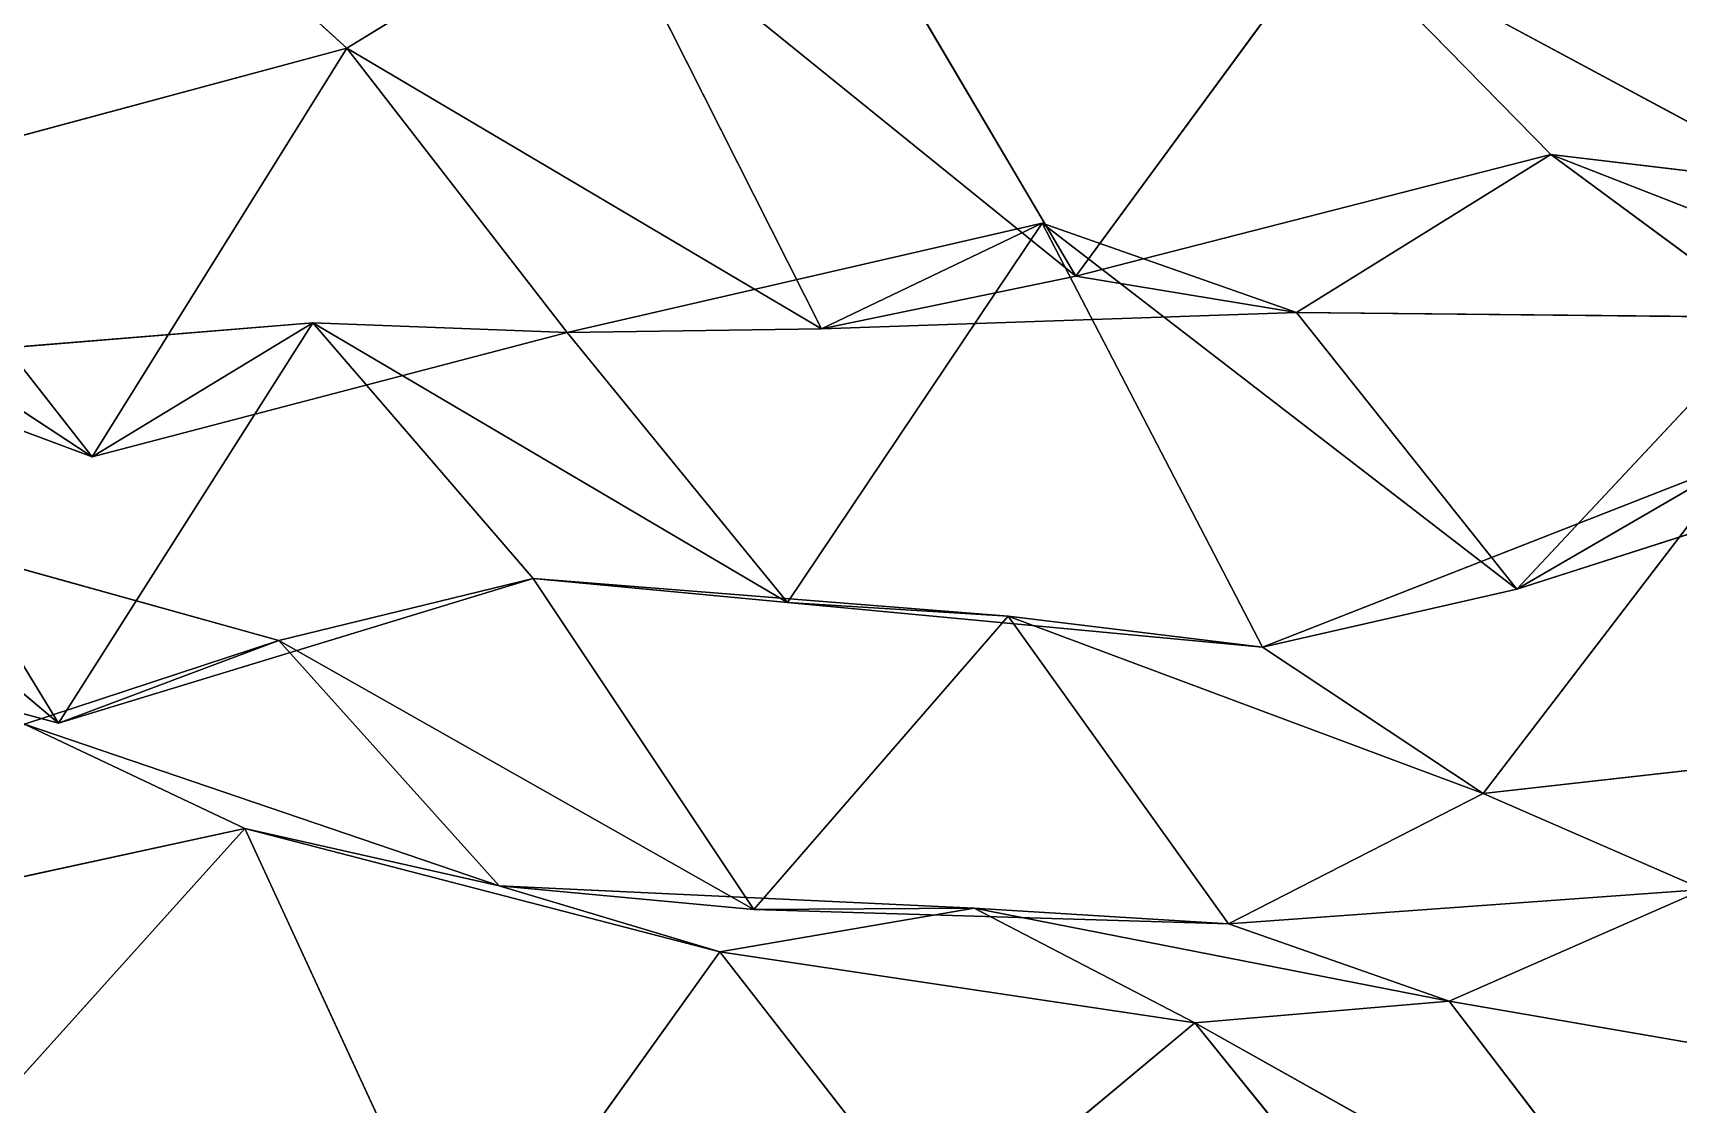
# Model space of a CAD drawing. Header units: metres. Extents: x -3703 to 431, y -1555 to 134.
# Drawn here: x -1288.4 to -1201.7, y -588 to -531.5 of the extents above; entities that cross this region are included whole.
import ezdxf

# ---------------------------------------------------------------- set-up
doc = ezdxf.new("R2010")
doc.units = ezdxf.units.M

msp = doc.modelspace()

# ---------------------------------------------------------------- linework, layer by layer
for p, q in [((-1283.503, -521.73816, -3292.7722), (-1271.8755, -532.35046, -3330.7258)), ((-1271.8755, -532.35046, -3330.7258), (-1283.503, -521.73816, -3292.7722)), ((-1258.4591, -524.1299, -3305.0688), (-1271.8755, -532.35046, -3330.7258)), ((-1271.8755, -532.35046, -3330.7258), (-1258.4591, -524.1299, -3305.0688)), ((-1233.4152, -544.36523, -3313.3752), (-1258.4591, -524.1299, -3305.0688)), ((-1258.4591, -524.1299, -3305.0688), (-1246.8315, -547.1384, -3340.2505)), ((-1246.8315, -547.1384, -3340.2505), (-1258.4591, -524.1299, -3305.0688)), ((-1258.4591, -524.1299, -3305.0688), (-1233.4152, -544.36523, -3313.3752)), ((-1245.0427, -524.6803, -3277.4502), (-1233.4152, -544.36523, -3313.3752)), ((-1233.4152, -544.36523, -3313.3752), (-1245.0427, -524.6803, -3277.4502)), ((-1219.9988, -526.0958, -3289.9648), (-1233.4152, -544.36523, -3313.3752)), ((-1233.4152, -544.36523, -3313.3752), (-1219.9988, -526.0958, -3289.9648)), ((-1194.9548, -539.5449, -3299.7886), (-1219.9988, -526.0958, -3289.9648)), ((-1219.9988, -526.0958, -3289.9648), (-1208.3712, -537.9562, -3327.6396)), ((-1208.3712, -537.9562, -3327.6396), (-1219.9988, -526.0958, -3289.9648)), ((-1219.9988, -526.0958, -3289.9648), (-1194.9548, -539.5449, -3299.7886)), ((-1271.8755, -532.35046, -3330.7258), (-1296.9194, -539.08655, -3316.3884)), ((-1296.9194, -539.08655, -3316.3884), (-1271.8755, -532.35046, -3330.7258)), ((-1271.8755, -532.35046, -3330.7258), (-1285.2919, -553.897, -3353.4036)), ((-1285.2919, -553.897, -3353.4036), (-1271.8755, -532.35046, -3330.7258)), ((-1246.8315, -547.1384, -3340.2505), (-1271.8755, -532.35046, -3330.7258)), ((-1271.8755, -532.35046, -3330.7258), (-1260.2479, -547.3406, -3367.701)), ((-1260.2479, -547.3406, -3367.701), (-1271.8755, -532.35046, -3330.7258)), ((-1271.8755, -532.35046, -3330.7258), (-1246.8315, -547.1384, -3340.2505)), ((-1285.2919, -553.897, -3353.4036), (-1310.3358, -537.4684, -3344.2458)), ((-1310.3358, -537.4684, -3344.2458), (-1285.2919, -553.897, -3353.4036)), ((-1208.3712, -537.9562, -3327.6396), (-1233.4152, -544.36523, -3313.3752)), ((-1233.4152, -544.36523, -3313.3752), (-1208.3712, -537.9562, -3327.6396)), ((-1208.3712, -537.9562, -3327.6396), (-1221.7876, -546.27783, -3353.2742)), ((-1221.7876, -546.27783, -3353.2742), (-1208.3712, -537.9562, -3327.6396)), ((-1194.9548, -539.5449, -3299.7886), (-1208.3712, -537.9562, -3327.6396)), ((-1183.3273, -547.7245, -3338.2864), (-1208.3712, -537.9562, -3327.6396)), ((-1208.3712, -537.9562, -3327.6396), (-1194.9548, -539.5449, -3299.7886)), ((-1208.3712, -537.9562, -3327.6396), (-1196.7437, -546.5382, -3366.047)), ((-1196.7437, -546.5382, -3366.047), (-1208.3712, -537.9562, -3327.6396)), ((-1208.3712, -537.9562, -3327.6396), (-1183.3273, -547.7245, -3338.2864)), ((-1296.9194, -539.08655, -3316.3884), (-1285.2919, -553.897, -3353.4036)), ((-1285.2919, -553.897, -3353.4036), (-1296.9194, -539.08655, -3316.3884)), ((-1235.204, -541.5752, -3381.8213), (-1260.2479, -547.3406, -3367.701)), ((-1260.2479, -547.3406, -3367.701), (-1235.204, -541.5752, -3381.8213)), ((-1235.204, -541.5752, -3381.8213), (-1248.6204, -561.5731, -3404.845)), ((-1248.6204, -561.5731, -3404.845), (-1235.204, -541.5752, -3381.8213)), ((-1246.8315, -547.1384, -3340.2505), (-1235.204, -541.5752, -3381.8213)), ((-1235.204, -541.5752, -3381.8213), (-1246.8315, -547.1384, -3340.2505)), ((-1221.7876, -546.27783, -3353.2742), (-1235.204, -541.5752, -3381.8213)), ((-1210.16, -560.87, -3390.338), (-1235.204, -541.5752, -3381.8213)), ((-1235.204, -541.5752, -3381.8213), (-1221.7876, -546.27783, -3353.2742)), ((-1235.204, -541.5752, -3381.8213), (-1223.5764, -563.9282, -3417.1494)), ((-1223.5764, -563.9282, -3417.1494), (-1235.204, -541.5752, -3381.8213)), ((-1235.204, -541.5752, -3381.8213), (-1210.16, -560.87, -3390.338)), ((-1233.4152, -544.36523, -3313.3752), (-1246.8315, -547.1384, -3340.2505)), ((-1246.8315, -547.1384, -3340.2505), (-1233.4152, -544.36523, -3313.3752)), ((-1233.4152, -544.36523, -3313.3752), (-1221.7876, -546.27783, -3353.2742)), ((-1221.7876, -546.27783, -3353.2742), (-1233.4152, -544.36523, -3313.3752)), ((-1221.7876, -546.27783, -3353.2742), (-1246.8315, -547.1384, -3340.2505)), ((-1246.8315, -547.1384, -3340.2505), (-1221.7876, -546.27783, -3353.2742)), ((-1196.7437, -546.5382, -3366.047), (-1221.7876, -546.27783, -3353.2742)), ((-1221.7876, -546.27783, -3353.2742), (-1210.16, -560.87, -3390.338)), ((-1210.16, -560.87, -3390.338), (-1221.7876, -546.27783, -3353.2742)), ((-1221.7876, -546.27783, -3353.2742), (-1196.7437, -546.5382, -3366.047)), ((-1196.7437, -546.5382, -3366.047), (-1210.16, -560.87, -3390.338)), ((-1210.16, -560.87, -3390.338), (-1196.7437, -546.5382, -3366.047)), ((-1273.6643, -546.82495, -3395.3115), (-1298.7083, -548.8779, -3382.0212)), ((-1298.7083, -548.8779, -3382.0212), (-1273.6643, -546.82495, -3395.3115)), ((-1273.6643, -546.82495, -3395.3115), (-1287.0808, -567.9364, -3418.0862)), ((-1287.0808, -567.9364, -3418.0862), (-1273.6643, -546.82495, -3395.3115)), ((-1285.2919, -553.897, -3353.4036), (-1273.6643, -546.82495, -3395.3115)), ((-1273.6643, -546.82495, -3395.3115), (-1285.2919, -553.897, -3353.4036)), ((-1260.2479, -547.3406, -3367.701), (-1285.2919, -553.897, -3353.4036)), ((-1285.2919, -553.897, -3353.4036), (-1260.2479, -547.3406, -3367.701)), ((-1260.2479, -547.3406, -3367.701), (-1273.6643, -546.82495, -3395.3115)), ((-1248.6204, -561.5731, -3404.845), (-1273.6643, -546.82495, -3395.3115)), ((-1273.6643, -546.82495, -3395.3115), (-1260.2479, -547.3406, -3367.701)), ((-1273.6643, -546.82495, -3395.3115), (-1262.0369, -560.3096, -3432.6228)), ((-1262.0369, -560.3096, -3432.6228), (-1273.6643, -546.82495, -3395.3115)), ((-1273.6643, -546.82495, -3395.3115), (-1248.6204, -561.5731, -3404.845)), ((-1246.8315, -547.1384, -3340.2505), (-1260.2479, -547.3406, -3367.701)), ((-1260.2479, -547.3406, -3367.701), (-1246.8315, -547.1384, -3340.2505)), ((-1260.2479, -547.3406, -3367.701), (-1248.6204, -561.5731, -3404.845)), ((-1248.6204, -561.5731, -3404.845), (-1260.2479, -547.3406, -3367.701)), ((-1285.2919, -553.897, -3353.4036), (-1298.7083, -548.8779, -3382.0212)), ((-1298.7083, -548.8779, -3382.0212), (-1285.2919, -553.897, -3353.4036)), ((-1298.7083, -548.8779, -3382.0212), (-1287.0808, -567.9364, -3418.0862)), ((-1287.0808, -567.9364, -3418.0862), (-1298.7083, -548.8779, -3382.0212)), ((-1185.1161, -552.8374, -3404.9653), (-1210.16, -560.87, -3390.338)), ((-1210.16, -560.87, -3390.338), (-1185.1161, -552.8374, -3404.9653)), ((-1198.5325, -554.1177, -3432.1743), (-1223.5764, -563.9282, -3417.1494)), ((-1223.5764, -563.9282, -3417.1494), (-1198.5325, -554.1177, -3432.1743)), ((-1198.5325, -554.1177, -3432.1743), (-1211.949, -571.64417, -3455.7507)), ((-1211.949, -571.64417, -3455.7507), (-1198.5325, -554.1177, -3432.1743)), ((-1210.16, -560.87, -3390.338), (-1198.5325, -554.1177, -3432.1743)), ((-1198.5325, -554.1177, -3432.1743), (-1210.16, -560.87, -3390.338)), ((-1287.0808, -567.9364, -3418.0862), (-1300.4972, -556.6101, -3448.1143)), ((-1275.4532, -563.58093, -3459.387), (-1300.4972, -556.6101, -3448.1143)), ((-1300.4972, -556.6101, -3448.1143), (-1287.0808, -567.9364, -3418.0862)), ((-1300.4972, -556.6101, -3448.1143), (-1275.4532, -563.58093, -3459.387)), ((-1262.0369, -560.3096, -3432.6228), (-1287.0808, -567.9364, -3418.0862)), ((-1287.0808, -567.9364, -3418.0862), (-1262.0369, -560.3096, -3432.6228)), ((-1262.0369, -560.3096, -3432.6228), (-1275.4532, -563.58093, -3459.387)), ((-1275.4532, -563.58093, -3459.387), (-1262.0369, -560.3096, -3432.6228)), ((-1248.6204, -561.5731, -3404.845), (-1262.0369, -560.3096, -3432.6228)), ((-1236.9929, -562.292, -3445.0107), (-1262.0369, -560.3096, -3432.6228)), ((-1262.0369, -560.3096, -3432.6228), (-1248.6204, -561.5731, -3404.845)), ((-1262.0369, -560.3096, -3432.6228), (-1250.4093, -577.7611, -3469.0474)), ((-1250.4093, -577.7611, -3469.0474), (-1262.0369, -560.3096, -3432.6228)), ((-1262.0369, -560.3096, -3432.6228), (-1236.9929, -562.292, -3445.0107)), ((-1287.0808, -567.9364, -3418.0862), (-1312.1248, -561.18494, -3406.7646)), ((-1312.1248, -561.18494, -3406.7646), (-1287.0808, -567.9364, -3418.0862)), ((-1210.16, -560.87, -3390.338), (-1223.5764, -563.9282, -3417.1494)), ((-1223.5764, -563.9282, -3417.1494), (-1210.16, -560.87, -3390.338)), ((-1223.5764, -563.9282, -3417.1494), (-1248.6204, -561.5731, -3404.845)), ((-1248.6204, -561.5731, -3404.845), (-1236.9929, -562.292, -3445.0107)), ((-1236.9929, -562.292, -3445.0107), (-1248.6204, -561.5731, -3404.845)), ((-1248.6204, -561.5731, -3404.845), (-1223.5764, -563.9282, -3417.1494)), ((-1236.9929, -562.292, -3445.0107), (-1250.4093, -577.7611, -3469.0474)), ((-1250.4093, -577.7611, -3469.0474), (-1236.9929, -562.292, -3445.0107)), ((-1223.5764, -563.9282, -3417.1494), (-1236.9929, -562.292, -3445.0107)), ((-1211.949, -571.64417, -3455.7507), (-1236.9929, -562.292, -3445.0107)), ((-1236.9929, -562.292, -3445.0107), (-1223.5764, -563.9282, -3417.1494)), ((-1236.9929, -562.292, -3445.0107), (-1225.3654, -578.5077, -3481.7117)), ((-1225.3654, -578.5077, -3481.7117), (-1236.9929, -562.292, -3445.0107)), ((-1236.9929, -562.292, -3445.0107), (-1211.949, -571.64417, -3455.7507)), ((-1275.4532, -563.58093, -3459.387), (-1288.8696, -567.99316, -3485.8955)), ((-1288.8696, -567.99316, -3485.8955), (-1275.4532, -563.58093, -3459.387)), ((-1287.0808, -567.9364, -3418.0862), (-1275.4532, -563.58093, -3459.387)), ((-1275.4532, -563.58093, -3459.387), (-1287.0808, -567.9364, -3418.0862)), ((-1250.4093, -577.7611, -3469.0474), (-1275.4532, -563.58093, -3459.387)), ((-1275.4532, -563.58093, -3459.387), (-1263.8257, -576.5167, -3496.8208)), ((-1263.8257, -576.5167, -3496.8208), (-1275.4532, -563.58093, -3459.387)), ((-1275.4532, -563.58093, -3459.387), (-1250.4093, -577.7611, -3469.0474)), ((-1223.5764, -563.9282, -3417.1494), (-1211.949, -571.64417, -3455.7507)), ((-1211.949, -571.64417, -3455.7507), (-1223.5764, -563.9282, -3417.1494)), ((-1263.8257, -576.5167, -3496.8208), (-1288.8696, -567.99316, -3485.8955)), ((-1288.8696, -567.99316, -3485.8955), (-1277.2421, -573.48145, -3524.995)), ((-1277.2421, -573.48145, -3524.995), (-1288.8696, -567.99316, -3485.8955)), ((-1288.8696, -567.99316, -3485.8955), (-1263.8257, -576.5167, -3496.8208)), ((-1186.9049, -568.829, -3469.2114), (-1211.949, -571.64417, -3455.7507)), ((-1211.949, -571.64417, -3455.7507), (-1186.9049, -568.829, -3469.2114)), ((-1211.949, -571.64417, -3455.7507), (-1225.3654, -578.5077, -3481.7117)), ((-1225.3654, -578.5077, -3481.7117), (-1211.949, -571.64417, -3455.7507)), ((-1211.949, -571.64417, -3455.7507), (-1200.3214, -576.71277, -3494.944)), ((-1200.3214, -576.71277, -3494.944), (-1211.949, -571.64417, -3455.7507)), ((-1277.2421, -573.48145, -3524.995), (-1302.286, -578.9359, -3510.9443)), ((-1302.286, -578.9359, -3510.9443), (-1277.2421, -573.48145, -3524.995)), ((-1277.2421, -573.48145, -3524.995), (-1290.6586, -588.3811, -3549.159)), ((-1290.6586, -588.3811, -3549.159), (-1277.2421, -573.48145, -3524.995)), ((-1263.8257, -576.5167, -3496.8208), (-1277.2421, -573.48145, -3524.995)), ((-1252.1981, -579.9933, -3536.3704), (-1277.2421, -573.48145, -3524.995)), ((-1277.2421, -573.48145, -3524.995), (-1263.8257, -576.5167, -3496.8208)), ((-1277.2421, -573.48145, -3524.995), (-1265.6146, -598.693, -3559.6843)), ((-1265.6146, -598.693, -3559.6843), (-1277.2421, -573.48145, -3524.995)), ((-1277.2421, -573.48145, -3524.995), (-1252.1981, -579.9933, -3536.3704)), ((-1250.4093, -577.7611, -3469.0474), (-1263.8257, -576.5167, -3496.8208)), ((-1238.7817, -577.68555, -3509.3909), (-1263.8257, -576.5167, -3496.8208)), ((-1263.8257, -576.5167, -3496.8208), (-1250.4093, -577.7611, -3469.0474)), ((-1263.8257, -576.5167, -3496.8208), (-1252.1981, -579.9933, -3536.3704)), ((-1252.1981, -579.9933, -3536.3704), (-1263.8257, -576.5167, -3496.8208)), ((-1263.8257, -576.5167, -3496.8208), (-1238.7817, -577.68555, -3509.3909)), ((-1200.3214, -576.71277, -3494.944), (-1225.3654, -578.5077, -3481.7117)), ((-1225.3654, -578.5077, -3481.7117), (-1200.3214, -576.71277, -3494.944)), ((-1200.3214, -576.71277, -3494.944), (-1213.7377, -582.5885, -3521.1257)), ((-1213.7377, -582.5885, -3521.1257), (-1200.3214, -576.71277, -3494.944)), ((-1238.7817, -577.68555, -3509.3909), (-1252.1981, -579.9933, -3536.3704)), ((-1252.1981, -579.9933, -3536.3704), (-1238.7817, -577.68555, -3509.3909)), ((-1250.4093, -577.7611, -3469.0474), (-1238.7817, -577.68555, -3509.3909)), ((-1238.7817, -577.68555, -3509.3909), (-1250.4093, -577.7611, -3469.0474)), ((-1225.3654, -578.5077, -3481.7117), (-1250.4093, -577.7611, -3469.0474)), ((-1250.4093, -577.7611, -3469.0474), (-1225.3654, -578.5077, -3481.7117)), ((-1225.3654, -578.5077, -3481.7117), (-1238.7817, -577.68555, -3509.3909)), ((-1213.7377, -582.5885, -3521.1257), (-1238.7817, -577.68555, -3509.3909)), ((-1238.7817, -577.68555, -3509.3909), (-1225.3654, -578.5077, -3481.7117)), ((-1238.7817, -577.68555, -3509.3909), (-1227.1542, -583.7406, -3548.3635)), ((-1227.1542, -583.7406, -3548.3635), (-1238.7817, -577.68555, -3509.3909)), ((-1238.7817, -577.68555, -3509.3909), (-1213.7377, -582.5885, -3521.1257)), ((-1225.3654, -578.5077, -3481.7117), (-1213.7377, -582.5885, -3521.1257)), ((-1213.7377, -582.5885, -3521.1257), (-1225.3654, -578.5077, -3481.7117)), ((-1252.1981, -579.9933, -3536.3704), (-1265.6146, -598.693, -3559.6843)), ((-1265.6146, -598.693, -3559.6843), (-1252.1981, -579.9933, -3536.3704)), ((-1227.1542, -583.7406, -3548.3635), (-1252.1981, -579.9933, -3536.3704)), ((-1252.1981, -579.9933, -3536.3704), (-1240.5707, -594.91003, -3573.3613)), ((-1240.5707, -594.91003, -3573.3613), (-1252.1981, -579.9933, -3536.3704)), ((-1252.1981, -579.9933, -3536.3704), (-1227.1542, -583.7406, -3548.3635)), ((-1213.7377, -582.5885, -3521.1257), (-1227.1542, -583.7406, -3548.3635)), ((-1227.1542, -583.7406, -3548.3635), (-1213.7377, -582.5885, -3521.1257)), ((-1188.6937, -586.91345, -3532.9897), (-1213.7377, -582.5885, -3521.1257)), ((-1213.7377, -582.5885, -3521.1257), (-1202.1101, -597.7628, -3558.0593)), ((-1202.1101, -597.7628, -3558.0593), (-1213.7377, -582.5885, -3521.1257)), ((-1213.7377, -582.5885, -3521.1257), (-1188.6937, -586.91345, -3532.9897)), ((-1227.1542, -583.7406, -3548.3635), (-1240.5707, -594.91003, -3573.3613)), ((-1240.5707, -594.91003, -3573.3613), (-1227.1542, -583.7406, -3548.3635)), ((-1202.1101, -597.7628, -3558.0593), (-1227.1542, -583.7406, -3548.3635)), ((-1227.1542, -583.7406, -3548.3635), (-1215.5266, -598.09973, -3585.4792)), ((-1215.5266, -598.09973, -3585.4792), (-1227.1542, -583.7406, -3548.3635)), ((-1227.1542, -583.7406, -3548.3635), (-1202.1101, -597.7628, -3558.0593))]:
    msp.add_line(p, q)
for points in [[(-1296.9194, -539.08655, -3316.3884), (-1308.547, -519.5427, -3280.4321), (-1283.503, -521.73816, -3292.7722), (-1283.5029, -521.73804, -3292.7722)], [(-1206.5823, -520.18225, -3263.7917), (-1194.9548, -539.5449, -3299.7886), (-1219.9988, -526.0958, -3289.9648), (-1219.9987, -526.0957, -3289.9648)], [(-1193.1659, -527.63477, -3234.6296), (-1181.5383, -537.0779, -3272.845), (-1206.5823, -520.18225, -3263.7917), (-1206.5822, -520.1821, -3263.7917)], [(-1194.9548, -539.5449, -3299.7886), (-1206.5823, -520.18225, -3263.7917), (-1181.5383, -537.0779, -3272.845), (-1181.5382, -537.07776, -3272.845)], [(-1283.503, -521.73816, -3292.7722), (-1271.8755, -532.35046, -3330.7258), (-1296.9194, -539.08655, -3316.3884), (-1296.9193, -539.0864, -3316.3884)], [(-1271.8755, -532.35046, -3330.7258), (-1283.503, -521.73816, -3292.7722), (-1258.4591, -524.1299, -3305.0688), (-1258.459, -524.12976, -3305.0688)], [(-1258.4591, -524.1299, -3305.0688), (-1246.8315, -547.1384, -3340.2505), (-1271.8755, -532.35046, -3330.7258), (-1271.8754, -532.35034, -3330.7258)], [(-1245.0427, -524.6803, -3277.4502), (-1233.4152, -544.36523, -3313.3752), (-1258.4591, -524.1299, -3305.0688), (-1258.459, -524.12976, -3305.0688)], [(-1246.8315, -547.1384, -3340.2505), (-1258.4591, -524.1299, -3305.0688), (-1233.4152, -544.36523, -3313.3752), (-1233.415, -544.3651, -3313.3752)], [(-1233.4152, -544.36523, -3313.3752), (-1245.0427, -524.6803, -3277.4502), (-1219.9988, -526.0958, -3289.9648), (-1219.9987, -526.0957, -3289.9648)], [(-1219.9988, -526.0958, -3289.9648), (-1208.3712, -537.9562, -3327.6396), (-1233.4152, -544.36523, -3313.3752), (-1233.415, -544.3651, -3313.3752)], [(-1208.3712, -537.9562, -3327.6396), (-1219.9988, -526.0958, -3289.9648), (-1194.9548, -539.5449, -3299.7886), (-1194.9547, -539.5448, -3299.7886)], [(-1285.2919, -553.897, -3353.4036), (-1296.9194, -539.08655, -3316.3884), (-1271.8755, -532.35046, -3330.7258), (-1271.8754, -532.35034, -3330.7258)], [(-1271.8755, -532.35046, -3330.7258), (-1260.2479, -547.3406, -3367.701), (-1285.2919, -553.897, -3353.4036), (-1285.2917, -553.89685, -3353.4036)], [(-1260.2479, -547.3406, -3367.701), (-1271.8755, -532.35046, -3330.7258), (-1246.8315, -547.1384, -3340.2505), (-1246.8314, -547.1383, -3340.2505)], [(-1296.9194, -539.08655, -3316.3884), (-1285.2919, -553.897, -3353.4036), (-1310.3358, -537.4684, -3344.2458), (-1310.3357, -537.46826, -3344.2458)], [(-1298.7083, -548.8779, -3382.0212), (-1310.3358, -537.4684, -3344.2458), (-1285.2919, -553.897, -3353.4036), (-1285.2917, -553.89685, -3353.4036)], [(-1221.7876, -546.27783, -3353.2742), (-1233.4152, -544.36523, -3313.3752), (-1208.3712, -537.9562, -3327.6396), (-1208.3711, -537.95605, -3327.6396)], [(-1208.3712, -537.9562, -3327.6396), (-1196.7437, -546.5382, -3366.047), (-1221.7876, -546.27783, -3353.2742), (-1221.7875, -546.2777, -3353.2742)], [(-1194.9548, -539.5449, -3299.7886), (-1183.3273, -547.7245, -3338.2864), (-1208.3712, -537.9562, -3327.6396), (-1208.3711, -537.95605, -3327.6396)], [(-1196.7437, -546.5382, -3366.047), (-1208.3712, -537.9562, -3327.6396), (-1183.3273, -547.7245, -3338.2864), (-1183.3271, -547.72437, -3338.2864)], [(-1248.6204, -561.5731, -3404.845), (-1260.2479, -547.3406, -3367.701), (-1235.204, -541.5752, -3381.8213), (-1235.2039, -541.5751, -3381.8213)], [(-1246.8315, -547.1384, -3340.2505), (-1235.204, -541.5752, -3381.8213), (-1260.2479, -547.3406, -3367.701), (-1260.2478, -547.34045, -3367.701)], [(-1235.204, -541.5752, -3381.8213), (-1223.5764, -563.9282, -3417.1494), (-1248.6204, -561.5731, -3404.845), (-1248.6202, -561.573, -3404.845)], [(-1235.204, -541.5752, -3381.8213), (-1246.8315, -547.1384, -3340.2505), (-1221.7876, -546.27783, -3353.2742), (-1221.7875, -546.2777, -3353.2742)], [(-1221.7876, -546.27783, -3353.2742), (-1210.16, -560.87, -3390.338), (-1235.204, -541.5752, -3381.8213), (-1235.2039, -541.5751, -3381.8213)], [(-1223.5764, -563.9282, -3417.1494), (-1235.204, -541.5752, -3381.8213), (-1210.16, -560.87, -3390.338), (-1210.1599, -560.8699, -3390.338)], [(-1233.4152, -544.36523, -3313.3752), (-1221.7876, -546.27783, -3353.2742), (-1246.8315, -547.1384, -3340.2505), (-1246.8314, -547.1383, -3340.2505)], [(-1210.16, -560.87, -3390.338), (-1221.7876, -546.27783, -3353.2742), (-1196.7437, -546.5382, -3366.047), (-1196.7435, -546.5381, -3366.047)], [(-1196.7437, -546.5382, -3366.047), (-1185.1161, -552.8374, -3404.9653), (-1210.16, -560.87, -3390.338), (-1210.1599, -560.8699, -3390.338)], [(-1287.0808, -567.9364, -3418.0862), (-1298.7083, -548.8779, -3382.0212), (-1273.6643, -546.82495, -3395.3115), (-1273.6642, -546.8248, -3395.3115)], [(-1285.2919, -553.897, -3353.4036), (-1273.6643, -546.82495, -3395.3115), (-1298.7083, -548.8779, -3382.0212), (-1298.7081, -548.8778, -3382.0212)], [(-1273.6643, -546.82495, -3395.3115), (-1262.0369, -560.3096, -3432.6228), (-1287.0808, -567.9364, -3418.0862), (-1287.0807, -567.9363, -3418.0862)], [(-1273.6643, -546.82495, -3395.3115), (-1285.2919, -553.897, -3353.4036), (-1260.2479, -547.3406, -3367.701), (-1260.2478, -547.34045, -3367.701)], [(-1260.2479, -547.3406, -3367.701), (-1248.6204, -561.5731, -3404.845), (-1273.6643, -546.82495, -3395.3115), (-1273.6642, -546.8248, -3395.3115)], [(-1262.0369, -560.3096, -3432.6228), (-1273.6643, -546.82495, -3395.3115), (-1248.6204, -561.5731, -3404.845), (-1248.6202, -561.573, -3404.845)], [(-1298.7083, -548.8779, -3382.0212), (-1287.0808, -567.9364, -3418.0862), (-1312.1248, -561.18494, -3406.7646), (-1312.1246, -561.1848, -3406.7646)], [(-1198.5325, -554.1177, -3432.1743), (-1210.16, -560.87, -3390.338), (-1185.1161, -552.8374, -3404.9653), (-1185.116, -552.8373, -3404.9653)], [(-1211.949, -571.64417, -3455.7507), (-1223.5764, -563.9282, -3417.1494), (-1198.5325, -554.1177, -3432.1743), (-1198.5323, -554.11755, -3432.1743)], [(-1210.16, -560.87, -3390.338), (-1198.5325, -554.1177, -3432.1743), (-1223.5764, -563.9282, -3417.1494), (-1223.5763, -563.9281, -3417.1494)], [(-1198.5325, -554.1177, -3432.1743), (-1186.9049, -568.829, -3469.2114), (-1211.949, -571.64417, -3455.7507), (-1211.9489, -571.64404, -3455.7507)], [(-1300.4972, -556.6101, -3448.1143), (-1312.1248, -561.18494, -3406.7646), (-1287.0808, -567.9364, -3418.0862), (-1287.0807, -567.9363, -3418.0862)], [(-1287.0808, -567.9364, -3418.0862), (-1275.4532, -563.58093, -3459.387), (-1300.4972, -556.6101, -3448.1143), (-1300.4971, -556.61, -3448.1143)], [(-1288.8696, -567.99316, -3485.8955), (-1300.4972, -556.6101, -3448.1143), (-1275.4532, -563.58093, -3459.387), (-1275.4531, -563.5808, -3459.387)], [(-1275.4532, -563.58093, -3459.387), (-1287.0808, -567.9364, -3418.0862), (-1262.0369, -560.3096, -3432.6228), (-1262.0367, -560.30945, -3432.6228)], [(-1262.0369, -560.3096, -3432.6228), (-1250.4093, -577.7611, -3469.0474), (-1275.4532, -563.58093, -3459.387), (-1275.4531, -563.5808, -3459.387)], [(-1248.6204, -561.5731, -3404.845), (-1236.9929, -562.292, -3445.0107), (-1262.0369, -560.3096, -3432.6228), (-1262.0367, -560.30945, -3432.6228)], [(-1250.4093, -577.7611, -3469.0474), (-1262.0369, -560.3096, -3432.6228), (-1236.9929, -562.292, -3445.0107), (-1236.9928, -562.2919, -3445.0107)], [(-1236.9929, -562.292, -3445.0107), (-1248.6204, -561.5731, -3404.845), (-1223.5764, -563.9282, -3417.1494), (-1223.5763, -563.9281, -3417.1494)], [(-1236.9929, -562.292, -3445.0107), (-1225.3654, -578.5077, -3481.7117), (-1250.4093, -577.7611, -3469.0474), (-1250.4092, -577.761, -3469.0474)], [(-1223.5764, -563.9282, -3417.1494), (-1211.949, -571.64417, -3455.7507), (-1236.9929, -562.292, -3445.0107), (-1236.9928, -562.2919, -3445.0107)], [(-1225.3654, -578.5077, -3481.7117), (-1236.9929, -562.292, -3445.0107), (-1211.949, -571.64417, -3455.7507), (-1211.9489, -571.64404, -3455.7507)], [(-1275.4532, -563.58093, -3459.387), (-1263.8257, -576.5167, -3496.8208), (-1288.8696, -567.99316, -3485.8955), (-1288.8695, -567.99304, -3485.8955)], [(-1263.8257, -576.5167, -3496.8208), (-1275.4532, -563.58093, -3459.387), (-1250.4093, -577.7611, -3469.0474), (-1250.4092, -577.761, -3469.0474)], [(-1288.8696, -567.99316, -3485.8955), (-1277.2421, -573.48145, -3524.995), (-1302.286, -578.9359, -3510.9443), (-1302.2859, -578.9358, -3510.9443)], [(-1277.2421, -573.48145, -3524.995), (-1288.8696, -567.99316, -3485.8955), (-1263.8257, -576.5167, -3496.8208), (-1263.8256, -576.5166, -3496.8208)], [(-1200.3214, -576.71277, -3494.944), (-1211.949, -571.64417, -3455.7507), (-1186.9049, -568.829, -3469.2114), (-1186.9048, -568.82886, -3469.2114)], [(-1211.949, -571.64417, -3455.7507), (-1200.3214, -576.71277, -3494.944), (-1225.3654, -578.5077, -3481.7117), (-1225.3652, -578.50757, -3481.7117)], [(-1290.6586, -588.3811, -3549.159), (-1302.286, -578.9359, -3510.9443), (-1277.2421, -573.48145, -3524.995), (-1277.242, -573.4813, -3524.995)], [(-1277.2421, -573.48145, -3524.995), (-1265.6146, -598.693, -3559.6843), (-1290.6586, -588.3811, -3549.159), (-1290.6584, -588.381, -3549.159)], [(-1263.8257, -576.5167, -3496.8208), (-1252.1981, -579.9933, -3536.3704), (-1277.2421, -573.48145, -3524.995), (-1277.242, -573.4813, -3524.995)], [(-1265.6146, -598.693, -3559.6843), (-1277.2421, -573.48145, -3524.995), (-1252.1981, -579.9933, -3536.3704), (-1252.198, -579.99316, -3536.3704)], [(-1250.4093, -577.7611, -3469.0474), (-1238.7817, -577.68555, -3509.3909), (-1263.8257, -576.5167, -3496.8208), (-1263.8256, -576.5166, -3496.8208)], [(-1252.1981, -579.9933, -3536.3704), (-1263.8257, -576.5167, -3496.8208), (-1238.7817, -577.68555, -3509.3909), (-1238.7816, -577.6854, -3509.3909)], [(-1213.7377, -582.5885, -3521.1257), (-1225.3654, -578.5077, -3481.7117), (-1200.3214, -576.71277, -3494.944), (-1200.3213, -576.71265, -3494.944)], [(-1200.3214, -576.71277, -3494.944), (-1188.6937, -586.91345, -3532.9897), (-1213.7377, -582.5885, -3521.1257), (-1213.7375, -582.5884, -3521.1257)], [(-1238.7817, -577.68555, -3509.3909), (-1227.1542, -583.7406, -3548.3635), (-1252.1981, -579.9933, -3536.3704), (-1252.198, -579.99316, -3536.3704)], [(-1238.7817, -577.68555, -3509.3909), (-1250.4093, -577.7611, -3469.0474), (-1225.3654, -578.5077, -3481.7117), (-1225.3652, -578.50757, -3481.7117)], [(-1225.3654, -578.5077, -3481.7117), (-1213.7377, -582.5885, -3521.1257), (-1238.7817, -577.68555, -3509.3909), (-1238.7816, -577.6854, -3509.3909)], [(-1227.1542, -583.7406, -3548.3635), (-1238.7817, -577.68555, -3509.3909), (-1213.7377, -582.5885, -3521.1257), (-1213.7375, -582.5884, -3521.1257)], [(-1252.1981, -579.9933, -3536.3704), (-1240.5707, -594.91003, -3573.3613), (-1265.6146, -598.693, -3559.6843), (-1265.6145, -598.6929, -3559.6843)], [(-1240.5707, -594.91003, -3573.3613), (-1252.1981, -579.9933, -3536.3704), (-1227.1542, -583.7406, -3548.3635), (-1227.154, -583.7405, -3548.3635)], [(-1213.7377, -582.5885, -3521.1257), (-1202.1101, -597.7628, -3558.0593), (-1227.1542, -583.7406, -3548.3635), (-1227.154, -583.7405, -3548.3635)], [(-1202.1101, -597.7628, -3558.0593), (-1213.7377, -582.5885, -3521.1257), (-1188.6937, -586.91345, -3532.9897), (-1188.6936, -586.9133, -3532.9897)], [(-1227.1542, -583.7406, -3548.3635), (-1215.5266, -598.09973, -3585.4792), (-1240.5707, -594.91003, -3573.3613), (-1240.5706, -594.9099, -3573.3613)], [(-1215.5266, -598.09973, -3585.4792), (-1227.1542, -583.7406, -3548.3635), (-1202.1101, -597.7628, -3558.0593), (-1202.11, -597.7627, -3558.0593)], [(-1188.6937, -586.91345, -3532.9897), (-1177.0662, -592.0509, -3572.1677), (-1202.1101, -597.7628, -3558.0593), (-1202.11, -597.7627, -3558.0593)]]:
    msp.add_3dface(points)

doc.saveas('drawing.dxf')
